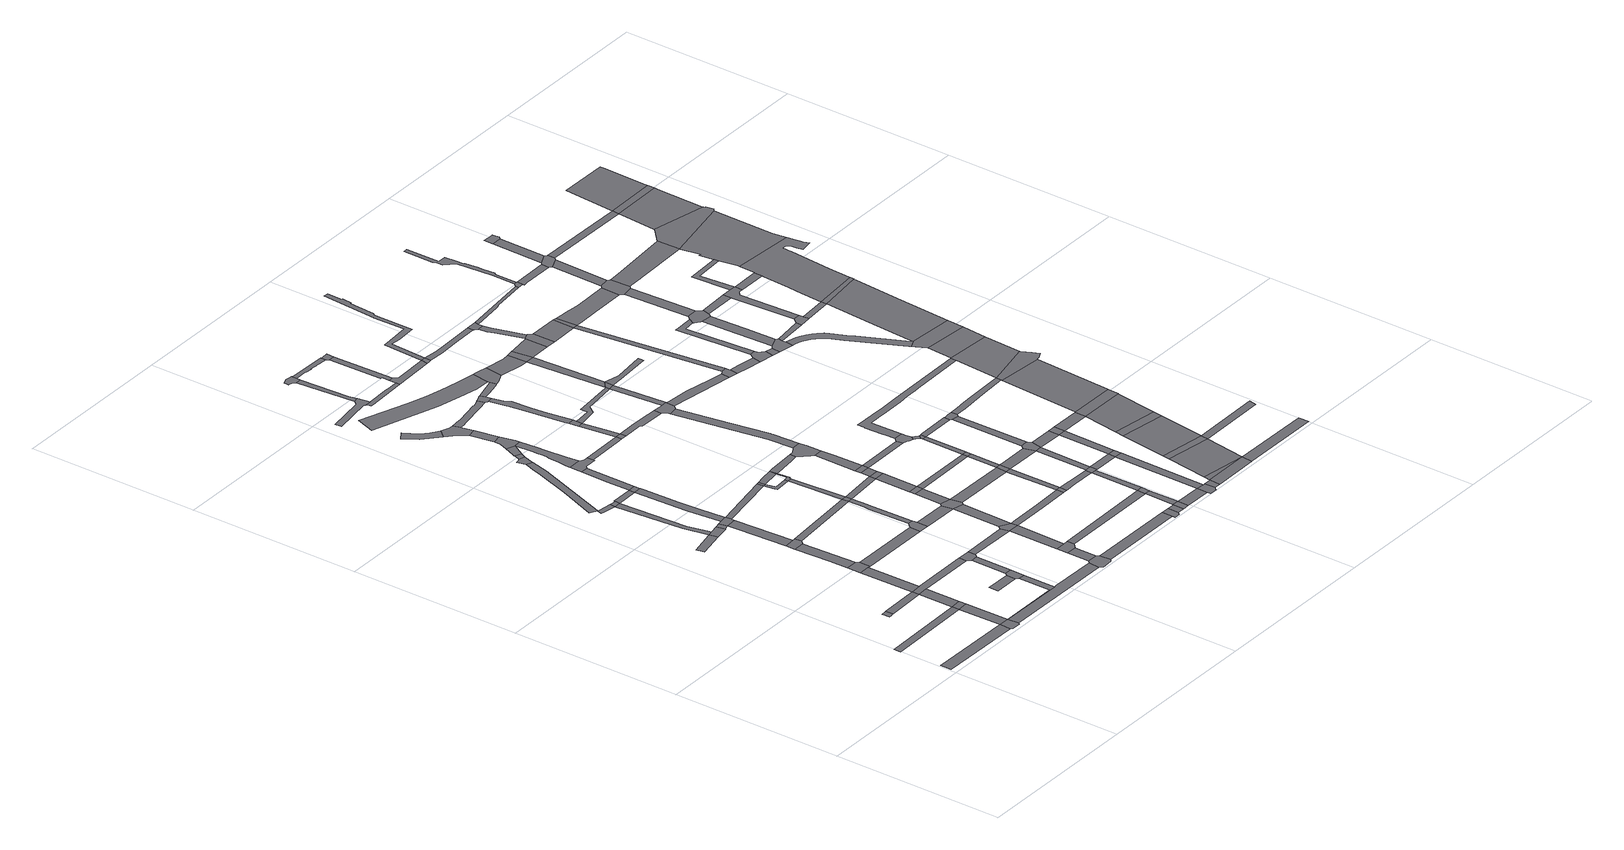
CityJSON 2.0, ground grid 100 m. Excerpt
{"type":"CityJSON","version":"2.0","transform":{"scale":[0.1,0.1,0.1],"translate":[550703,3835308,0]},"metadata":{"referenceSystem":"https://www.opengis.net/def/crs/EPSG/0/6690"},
"CityObjects":{
"road1":{"type":"Road","attributes":{"RoadStructureAttribute.sectionType":"1"},"geometry":[{"type":"MultiSurface","lod":"1","boundaries":[[[0,1,2,3]]]}]},
"road2":{"type":"Road","attributes":{"RoadStructureAttribute.sectionType":"1"},"geometry":[{"type":"MultiSurface","lod":"1","boundaries":[[[4,5,6,7]]]}]},
"road3":{"type":"Road","geometry":[{"type":"MultiSurface","lod":"1","boundaries":[[[8,9,10,11,12,13,14]]]}]},
"road4":{"type":"Road","geometry":[{"type":"MultiSurface","lod":"1","boundaries":[[[15,3,2,16,17,18]]]}]},
"road5":{"type":"Road","attributes":{"RoadStructureAttribute.sectionType":"1"},"geometry":[{"type":"MultiSurface","lod":"1","boundaries":[[[19,20,8,14,21]]]}]},
"road6":{"type":"Road","attributes":{"RoadStructureAttribute.sectionType":"1"},"geometry":[{"type":"MultiSurface","lod":"1","boundaries":[[[22,7,23,3,15]]]}]},
"road7":{"type":"Road","geometry":[{"type":"MultiSurface","lod":"1","boundaries":[[[24,4,7,22]]]}]},
"road8":{"type":"Road","geometry":[{"type":"MultiSurface","lod":"1","boundaries":[[[25,21,4,24]]]}]},
"road9":{"type":"Road","attributes":{"RoadStructureAttribute.sectionType":"1"},"geometry":[{"type":"MultiSurface","lod":"1","boundaries":[[[26,27,19,28]]]}]},
"road10":{"type":"Road","attributes":{"RoadStructureAttribute.sectionType":"1"},"geometry":[{"type":"MultiSurface","lod":"1","boundaries":[[[29,30,31,32,33,34]]]}]},
"road11":{"type":"Road","attributes":{"RoadStructureAttribute.sectionType":"1"},"geometry":[{"type":"MultiSurface","lod":"1","boundaries":[[[35,36,15,37,38]]]}]},
"road12":{"type":"Road","geometry":[{"type":"MultiSurface","lod":"1","boundaries":[[[39,40,27,26,41,42]]]}]},
"road13":{"type":"Road","attributes":{"RoadStructureAttribute.sectionType":"1"},"geometry":[{"type":"MultiSurface","lod":"1","boundaries":[[[43,44,40,39,45]]]}]},
"road14":{"type":"Road","attributes":{"RoadStructureAttribute.sectionType":"1"},"geometry":[{"type":"MultiSurface","lod":"1","boundaries":[[[28,19,21,25,46,47]]]}]},
"road15":{"type":"Road","geometry":[{"type":"MultiSurface","lod":"1","boundaries":[[[48,49,29,34,50,51]]]}]},
"road16":{"type":"Road","geometry":[{"type":"MultiSurface","lod":"1","boundaries":[[[15,18,52,53,54,37]]]}]},
"road17":{"type":"Road","geometry":[{"type":"MultiSurface","lod":"1","boundaries":[[[55,56,57,58]]]}]},
"road18":{"type":"Road","attributes":{"RoadStructureAttribute.sectionType":"1"},"geometry":[{"type":"MultiSurface","lod":"1","boundaries":[[[59,60,61,62,63,64,65,66]]]}]},
"road19":{"type":"Road","geometry":[{"type":"MultiSurface","lod":"1","boundaries":[[[67,68,69,70,43,45,71,72]]]}]},
"road20":{"type":"Road","attributes":{"RoadStructureAttribute.sectionType":"1"},"geometry":[{"type":"MultiSurface","lod":"1","boundaries":[[[73,74,65,75,29,49]]]}]},
"road21":{"type":"Road","attributes":{"RoadStructureAttribute.sectionType":"1"},"geometry":[{"type":"MultiSurface","lod":"1","boundaries":[[[76,48,51,77]]]}]},
"road22":{"type":"Road","attributes":{"RoadStructureAttribute.sectionType":"1"},"geometry":[{"type":"MultiSurface","lod":"1","boundaries":[[[78,77,79,70,69]]]}]},
"road23":{"type":"Road","geometry":[{"type":"MultiSurface","lod":"1","boundaries":[[[66,65,74,80]]]}]},
"road24":{"type":"Road","geometry":[{"type":"MultiSurface","lod":"1","boundaries":[[[81,82,76,77,78,83,84,85]]]}]},
"road25":{"type":"Road","geometry":[{"type":"MultiSurface","lod":"1","boundaries":[[[86,58,57,35,38,87]]]}]},
"road26":{"type":"Road","attributes":{"function":"3","RoadStructureAttribute.sectionType":"1"},"geometry":[{"type":"MultiSurface","lod":"1","boundaries":[[[88,89,90,91,92,60,93,94,95]]]}]},
"road27":{"type":"Road","attributes":{"RoadStructureAttribute.sectionType":"1"},"geometry":[{"type":"MultiSurface","lod":"1","boundaries":[[[96,42,41,97,98]]]}]},
"road28":{"type":"Road","attributes":{"RoadStructureAttribute.sectionType":"1"},"geometry":[{"type":"MultiSurface","lod":"1","boundaries":[[[99,100,86,87]]]}]},
"road29":{"type":"Road","attributes":{"RoadStructureAttribute.sectionType":"1"},"geometry":[{"type":"MultiSurface","lod":"1","boundaries":[[[101,102,80,74,103]]]}]},
"road30":{"type":"Road","attributes":{"RoadStructureAttribute.sectionType":"1"},"geometry":[{"type":"MultiSurface","lod":"1","boundaries":[[[104,105,106,107,103,108,82,81]]]}]},
"road31":{"type":"Road","geometry":[{"type":"MultiSurface","lod":"1","boundaries":[[[47,46,100,99,109,110]]]}]},
"road32":{"type":"Road","geometry":[{"type":"MultiSurface","lod":"1","boundaries":[[[111,112,101,103,107]]]}]},
"road33":{"type":"Road","attributes":{"RoadStructureAttribute.sectionType":"1"},"geometry":[{"type":"MultiSurface","lod":"1","boundaries":[[[113,67,72,114,115]]]}]},
"road34":{"type":"Road","attributes":{"RoadStructureAttribute.sectionType":"1"},"geometry":[{"type":"MultiSurface","lod":"1","boundaries":[[[116,117,118,101,112,119,120]]]}]},
"road35":{"type":"Road","geometry":[{"type":"MultiSurface","lod":"1","boundaries":[[[121,122,123,88,95,124,125]]]}]},
"road36":{"type":"Road","attributes":{"RoadStructureAttribute.sectionType":"1"},"geometry":[{"type":"MultiSurface","lod":"1","boundaries":[[[126,127,85,84,128]]]}]},
"road37":{"type":"Road","attributes":{"function":"3","RoadStructureAttribute.sectionType":"1"},"geometry":[{"type":"MultiSurface","lod":"1","boundaries":[[[129,130,131,121,125,132,133]]]}]},
"road38":{"type":"Road","attributes":{"RoadStructureAttribute.sectionType":"1"},"geometry":[{"type":"MultiSurface","lod":"1","boundaries":[[[110,109,134,135]]]}]},
"road39":{"type":"Road","geometry":[{"type":"MultiSurface","lod":"1","boundaries":[[[136,53,52,137,138,139,140,141,142]]]}]},
"road40":{"type":"Road","attributes":{"function":"3","RoadStructureAttribute.sectionType":"1"},"geometry":[{"type":"MultiSurface","lod":"1","boundaries":[[[143,144,145,146,147,148,149]]]}]},
"road41":{"type":"Road","geometry":[{"type":"MultiSurface","lod":"1","boundaries":[[[150,151,152,153,154,116,120,155,156,157,158,159]]]}]},
"road42":{"type":"Road","geometry":[{"type":"MultiSurface","lod":"1","boundaries":[[[160,161,162,163,164,165,98,97,166,167]]]}]},
"road43":{"type":"Road","attributes":{"function":"3","RoadStructureAttribute.sectionType":"1"},"geometry":[{"type":"MultiSurface","lod":"1","boundaries":[[[168,169,129,133,170]]]}]},
"road44":{"type":"Road","attributes":{"RoadStructureAttribute.sectionType":"1"},"geometry":[{"type":"MultiSurface","lod":"1","boundaries":[[[171,136,142,172]]]}]},
"road45":{"type":"Road","attributes":{"RoadStructureAttribute.sectionType":"1"},"geometry":[{"type":"MultiSurface","lod":"1","boundaries":[[[173,174,175,176,170,177,178,179,180,181,182,183,153,152]]]}]},
"road46":{"type":"Road","geometry":[{"type":"MultiSurface","lod":"1","boundaries":[[[184,171,172,185,186,187]]]}]},
"road47":{"type":"Road","geometry":[{"type":"MultiSurface","lod":"1","boundaries":[[[188,189,190,191,168,170,176]]]}]},
"road48":{"type":"Road","geometry":[{"type":"MultiSurface","lod":"1","boundaries":[[[192,193,149,148,194,195,196,197,198,199]]]}]},
"road49":{"type":"Road","attributes":{"RoadStructureAttribute.sectionType":"1"},"geometry":[{"type":"MultiSurface","lod":"1","boundaries":[[[200,201,202,115,203,204,205,163,162]]]}]},
"road50":{"type":"Road","geometry":[{"type":"MultiSurface","lod":"1","boundaries":[[[206,207,208,209,210,211,212,213,214,215,216]]]}]},
"road51":{"type":"Road","attributes":{"function":"3","RoadStructureAttribute.sectionType":"1"},"geometry":[{"type":"MultiSurface","lod":"1","boundaries":[[[196,195,190,189]]]}]},
"road52":{"type":"Road","attributes":{"RoadStructureAttribute.sectionType":"1"},"geometry":[{"type":"MultiSurface","lod":"1","boundaries":[[[134,184,187,217]]]}]},
"road53":{"type":"Road","geometry":[{"type":"MultiSurface","lod":"1","boundaries":[[[218,126,128,219]]]}]},
"road54":{"type":"Road","attributes":{"RoadStructureAttribute.sectionType":"1"},"geometry":[{"type":"MultiSurface","lod":"1","boundaries":[[[167,166,220,221]]]}]},
"road55":{"type":"Road","geometry":[{"type":"MultiSurface","lod":"1","boundaries":[[[113,115,202,222]]]}]},
"road56":{"type":"Road","geometry":[{"type":"MultiSurface","lod":"1","boundaries":[[[223,135,134,217,224]]]}]},
"road57":{"type":"Road","attributes":{"RoadStructureAttribute.sectionType":"1"},"geometry":[{"type":"MultiSurface","lod":"1","boundaries":[[[225,219,128,226,227,228,229]]]}]},
"road58":{"type":"Road","attributes":{"RoadStructureAttribute.sectionType":"1"},"geometry":[{"type":"MultiSurface","lod":"1","boundaries":[[[230,228,113,222]]]}]},
"road59":{"type":"Road","attributes":{"RoadStructureAttribute.sectionType":"1"},"geometry":[{"type":"MultiSurface","lod":"1","boundaries":[[[231,159,158,232,233,234]]]}]},
"road60":{"type":"Road","attributes":{"RoadStructureAttribute.sectionType":"1"},"geometry":[{"type":"MultiSurface","lod":"1","boundaries":[[[235,236,218,219,237]]]}]},
"road61":{"type":"Road","attributes":{"RoadStructureAttribute.sectionType":"1"},"geometry":[{"type":"MultiSurface","lod":"1","boundaries":[[[220,223,224,238]]]}]},
"road62":{"type":"Road","attributes":{"RoadStructureAttribute.sectionType":"1"},"geometry":[{"type":"MultiSurface","lod":"1","boundaries":[[[237,239,229,228,230,240,241,242]]]}]},
"road63":{"type":"Road","attributes":{"RoadStructureAttribute.sectionType":"1"},"geometry":[{"type":"MultiSurface","lod":"1","boundaries":[[[243,244,245,207,206]]]}]},
"road64":{"type":"Road","geometry":[{"type":"MultiSurface","lod":"1","boundaries":[[[235,237,242]]]}]},
"road65":{"type":"Road","attributes":{"RoadStructureAttribute.sectionType":"1"},"geometry":[{"type":"MultiSurface","lod":"1","boundaries":[[[246,222,202,247]]]}]},
"road66":{"type":"Road","geometry":[{"type":"MultiSurface","lod":"1","boundaries":[[[248,221,220,238,249,250]]]}]},
"road67":{"type":"Road","attributes":{"RoadStructureAttribute.sectionType":"1"},"geometry":[{"type":"MultiSurface","lod":"1","boundaries":[[[251,252,253,254,255,256,257,199,198,258,259,260,261,262,263]]]}]},
"road68":{"type":"Road","geometry":[{"type":"MultiSurface","lod":"1","boundaries":[[[264,265,266,267,268,269,270,271,272,245,244,273,274]]]}]},
"road69":{"type":"Road","attributes":{"RoadStructureAttribute.sectionType":"1"},"geometry":[{"type":"MultiSurface","lod":"1","boundaries":[[[275,141,140,276,277,278,279]]]}]},
"road70":{"type":"Road","attributes":{"function":"3","RoadStructureAttribute.sectionType":"1"},"geometry":[{"type":"MultiSurface","lod":"1","boundaries":[[[280,281,282,283,284,285,286,287,288,289,290,291,292,293]]]}]},
"road71":{"type":"Road","attributes":{"RoadStructureAttribute.sectionType":"1"},"geometry":[{"type":"MultiSurface","lod":"1","boundaries":[[[294,295,216,215,296,297,298,299,300,301]]]}]},
"road72":{"type":"Road","attributes":{"RoadStructureAttribute.sectionType":"1"},"geometry":[{"type":"MultiSurface","lod":"1","boundaries":[[[302,248,250,303]]]}]},
"road73":{"type":"Road","geometry":[{"type":"MultiSurface","lod":"1","boundaries":[[[304,231,234,305]]]}]},
"road74":{"type":"Road","geometry":[{"type":"MultiSurface","lod":"1","boundaries":[[[306,302,303,307]]]}]},
"road75":{"type":"Road","attributes":{"RoadStructureAttribute.sectionType":"1"},"geometry":[{"type":"MultiSurface","lod":"1","boundaries":[[[308,309,310,311,312,235,242,313,314,315]]]}]},
"road76":{"type":"Road","attributes":{"RoadStructureAttribute.sectionType":"1"},"geometry":[{"type":"MultiSurface","lod":"1","boundaries":[[[316,317,318,319,231,304]]]}]},
"road77":{"type":"Road","geometry":[{"type":"MultiSurface","lod":"1","boundaries":[[[320,321,318,317,322]]]}]},
"road78":{"type":"Road","attributes":{"RoadStructureAttribute.sectionType":"1"},"geometry":[{"type":"MultiSurface","lod":"1","boundaries":[[[247,323,324,306,307,325,326]]]}]},
"road79":{"type":"Road","attributes":{"RoadStructureAttribute.sectionType":"1"},"geometry":[{"type":"MultiSurface","lod":"1","boundaries":[[[327,328,329,224,217,330,331]]]}]},
"road80":{"type":"Road","geometry":[{"type":"MultiSurface","lod":"1","boundaries":[[[332,246,247,326,333]]]}]},
"road81":{"type":"Road","attributes":{"RoadStructureAttribute.sectionType":"1"},"geometry":[{"type":"MultiSurface","lod":"1","boundaries":[[[334,335,336,337,338,339,340,341,342,343,344,321,320]]]}]},
"road82":{"type":"Road","attributes":{"RoadStructureAttribute.sectionType":"1"},"geometry":[{"type":"MultiSurface","lod":"1","boundaries":[[[345,186,185,346]]]}]},
"road83":{"type":"Road","attributes":{"RoadStructureAttribute.sectionType":"1"},"geometry":[{"type":"MultiSurface","lod":"1","boundaries":[[[274,273,347,348,349,350,351,352,353,354,355]]]}]},
"road84":{"type":"Road","attributes":{"RoadStructureAttribute.sectionType":"1"},"geometry":[{"type":"MultiSurface","lod":"1","boundaries":[[[356,332,333,357]]]}]},
"road85":{"type":"Road","geometry":[{"type":"MultiSurface","lod":"1","boundaries":[[[358,359,360,251,263,361,340,339,362]]]}]},
"road86":{"type":"Road","geometry":[{"type":"MultiSurface","lod":"1","boundaries":[[[363,356,357,364]]]}]},
"road87":{"type":"Road","attributes":{"RoadStructureAttribute.sectionType":"1"},"geometry":[{"type":"MultiSurface","lod":"1","boundaries":[[[365,366,367,368,363,364]]]}]},
"road88":{"type":"Road","attributes":{"RoadStructureAttribute.sectionType":"1"},"geometry":[{"type":"MultiSurface","lod":"1","boundaries":[[[369,370,304,305,371,372,373,374,375]]]}]},
"road89":{"type":"Road","attributes":{"RoadStructureAttribute.sectionType":"1"},"geometry":[{"type":"MultiSurface","lod":"1","boundaries":[[[376,250,249,377,378,379]]]}]},
"road90":{"type":"Road","geometry":[{"type":"MultiSurface","lod":"1","boundaries":[[[380,381,382,383,384,385,386,308,315,387,368,367]]]}]},
"road91":{"type":"Road","attributes":{"RoadStructureAttribute.sectionType":"1"},"geometry":[{"type":"MultiSurface","lod":"1","boundaries":[[[388,389,390,391,392,393]]]}]},
"road92":{"type":"Road","attributes":{"RoadStructureAttribute.sectionType":"1"},"geometry":[{"type":"MultiSurface","lod":"1","boundaries":[[[394,395,396,358,362,397,398,399]]]}]},
"road93":{"type":"Road","geometry":[{"type":"MultiSurface","lod":"1","boundaries":[[[355,354,389,388,400,401]]]}]},
"road94":{"type":"Road","attributes":{"RoadStructureAttribute.sectionType":"1"},"geometry":[{"type":"MultiSurface","lod":"1","boundaries":[[[307,303,402,403]]]}]},
"road95":{"type":"Road","geometry":[{"type":"MultiSurface","lod":"1","boundaries":[[[404,405,393,392,301,300,406,407]]]}]},
"road96":{"type":"Road","attributes":{"RoadStructureAttribute.sectionType":"1"},"geometry":[{"type":"MultiSurface","lod":"1","boundaries":[[[408,409,410,411,412,413,322,317,414,415,416,417,418]]]}]},
"road97":{"type":"Road","geometry":[{"type":"MultiSurface","lod":"1","boundaries":[[[279,278,419,420,421,422,423,424,425,426]]]}]},
"road98":{"type":"Road","geometry":[{"type":"MultiSurface","lod":"1","boundaries":[[[427,327,331,428]]]}]},
"road99":{"type":"Road","attributes":{"RoadStructureAttribute.sectionType":"1"},"geometry":[{"type":"MultiSurface","lod":"1","boundaries":[[[429,430,431,432,433,434,435,436,383,382]]]}]},
"road100":{"type":"Road","attributes":{"RoadStructureAttribute.sectionType":"1"},"geometry":[{"type":"MultiSurface","lod":"1","boundaries":[[[437,364,357,438]]]}]},
"road101":{"type":"Road","attributes":{"RoadStructureAttribute.sectionType":"1"},"geometry":[{"type":"MultiSurface","lod":"1","boundaries":[[[426,425,439,440]]]}]},
"road102":{"type":"Road","attributes":{"RoadStructureAttribute.sectionType":"1"},"geometry":[{"type":"MultiSurface","lod":"1","boundaries":[[[441,442,327,427]]]}]},
"road103":{"type":"Road","geometry":[{"type":"MultiSurface","lod":"1","boundaries":[[[443,440,439,444,445]]]}]},
"road104":{"type":"Road","geometry":[{"type":"MultiSurface","lod":"1","boundaries":[[[446,375,374,447,434,433,448,449,450,451]]]}]},
"road105":{"type":"Road","geometry":[{"type":"MultiSurface","lod":"1","boundaries":[[[452,453,454,293,292,394,399,455,456,457,458]]]}]},
"road106":{"type":"Road","geometry":[{"type":"MultiSurface","lod":"1","boundaries":[[[459,379,378,442,441]]]}]},
"road107":{"type":"Road","attributes":{"RoadStructureAttribute.sectionType":"1"},"geometry":[{"type":"MultiSurface","lod":"1","boundaries":[[[460,443,445,461,462]]]}]},
"road108":{"type":"Road","geometry":[{"type":"MultiSurface","lod":"1","boundaries":[[[463,407,406,464,465,466]]]}]},
"road109":{"type":"Road","attributes":{"RoadStructureAttribute.sectionType":"1"},"geometry":[{"type":"MultiSurface","lod":"1","boundaries":[[[467,468,427,428,469,470,471]]]}]},
"road110":{"type":"Road","geometry":[{"type":"MultiSurface","lod":"1","boundaries":[[[345,346,460,462,472]]]}]},
"road111":{"type":"Road","attributes":{"RoadStructureAttribute.sectionType":"1"},"geometry":[{"type":"MultiSurface","lod":"1","boundaries":[[[402,379,459,473]]]}]},
"road112":{"type":"Road","attributes":{"RoadStructureAttribute.sectionType":"1"},"geometry":[{"type":"MultiSurface","lod":"1","boundaries":[[[474,475,418,451,450]]]}]},
"road113":{"type":"Road","attributes":{"RoadStructureAttribute.sectionType":"1"},"geometry":[{"type":"MultiSurface","lod":"1","boundaries":[[[445,444,476,477]]]}]},
"road114":{"type":"Road","geometry":[{"type":"MultiSurface","lod":"1","boundaries":[[[403,402,473,478]]]}]},
"road115":{"type":"Road","attributes":{"RoadStructureAttribute.sectionType":"1"},"geometry":[{"type":"MultiSurface","lod":"1","boundaries":[[[479,345,472,480]]]}]},
"road116":{"type":"Road","geometry":[{"type":"MultiSurface","lod":"1","boundaries":[[[481,408,418,475]]]}]},
"road117":{"type":"Road","attributes":{"function":"3","RoadStructureAttribute.sectionType":"1"},"geometry":[{"type":"MultiSurface","lod":"1","boundaries":[[[482,458,457,483,484,485]]]}]},
"road118":{"type":"Road","geometry":[{"type":"MultiSurface","lod":"1","boundaries":[[[486,487,488,489,490,491,437,438,492,493,494,495,496]]]}]},
"road119":{"type":"Road","attributes":{"RoadStructureAttribute.sectionType":"1"},"geometry":[{"type":"MultiSurface","lod":"1","boundaries":[[[497,403,478,498]]]}]},
"road120":{"type":"Road","attributes":{"RoadStructureAttribute.sectionType":"1"},"geometry":[{"type":"MultiSurface","lod":"1","boundaries":[[[499,500,459,441,501,502,503]]]}]},
"road121":{"type":"Road","attributes":{"RoadStructureAttribute.sectionType":"1"},"geometry":[{"type":"MultiSurface","lod":"1","boundaries":[[[496,495,504,505,506]]]}]},
"road122":{"type":"Road","attributes":{"RoadStructureAttribute.sectionType":"1"},"geometry":[{"type":"MultiSurface","lod":"1","boundaries":[[[507,484,408,481]]]}]},
"road123":{"type":"Road","geometry":[{"type":"MultiSurface","lod":"1","boundaries":[[[508,509,510,471,470,479,480,511]]]}]},
"road124":{"type":"Road","geometry":[{"type":"MultiSurface","lod":"1","boundaries":[[[512,506,505,497,498]]]}]},
"road125":{"type":"Road","geometry":[{"type":"MultiSurface","lod":"1","boundaries":[[[477,476,513,514,515,516,517,518,519]]]}]},
"road126":{"type":"Road","attributes":{"RoadStructureAttribute.sectionType":"1"},"geometry":[{"type":"MultiSurface","lod":"1","boundaries":[[[502,509,508,520]]]}]},
"road127":{"type":"Road","attributes":{"RoadStructureAttribute.sectionType":"1"},"geometry":[{"type":"MultiSurface","lod":"1","boundaries":[[[521,522,463,466,523,524,525,526,527,528]]]}]},
"road128":{"type":"Road","attributes":{"RoadStructureAttribute.sectionType":"1"},"geometry":[{"type":"MultiSurface","lod":"1","boundaries":[[[529,530,449,448,531,532]]]}]},
"road129":{"type":"Road","geometry":[{"type":"MultiSurface","lod":"1","boundaries":[[[533,485,484,507]]]}]},
"road130":{"type":"Road","attributes":{"RoadStructureAttribute.sectionType":"1"},"geometry":[{"type":"MultiSurface","lod":"1","boundaries":[[[534,535,518,517,536]]]}]},
"road131":{"type":"Road","attributes":{"RoadStructureAttribute.sectionType":"1"},"geometry":[{"type":"MultiSurface","lod":"1","boundaries":[[[537,538,539,540,541,407,463,542,543,544,545,546,547,548,549,550,551,552]]]}]},
"road132":{"type":"Road","attributes":{"RoadStructureAttribute.sectionType":"1"},"geometry":[{"type":"MultiSurface","lod":"1","boundaries":[[[553,508,511,554,555]]]}]},
"road133":{"type":"Road","attributes":{"RoadStructureAttribute.sectionType":"1"},"geometry":[{"type":"MultiSurface","lod":"1","boundaries":[[[556,557,558,559,560,561,562,481,475]]]}]},
"road134":{"type":"Road","geometry":[{"type":"MultiSurface","lod":"1","boundaries":[[[563,564,503,502,520,565,566]]]}]},
"road135":{"type":"Road","attributes":{"RoadStructureAttribute.sectionType":"1"},"geometry":[{"type":"MultiSurface","lod":"1","boundaries":[[[554,477,519,567]]]}]},
"road136":{"type":"Road","attributes":{"RoadStructureAttribute.sectionType":"1"},"geometry":[{"type":"MultiSurface","lod":"1","boundaries":[[[568,512,498,569,570,571]]]}]},
"road137":{"type":"Road","attributes":{"function":"3","RoadStructureAttribute.sectionType":"1"},"geometry":[{"type":"MultiSurface","lod":"1","boundaries":[[[572,573,574,533,507,575,576,577]]]}]},
"road138":{"type":"Road","attributes":{"RoadStructureAttribute.sectionType":"1"},"geometry":[{"type":"MultiSurface","lod":"1","boundaries":[[[578,564,563,579]]]}]},
"road139":{"type":"Road","geometry":[{"type":"MultiSurface","lod":"1","boundaries":[[[555,554,567,580]]]}]},
"road140":{"type":"Road","attributes":{"RoadStructureAttribute.sectionType":"1"},"geometry":[{"type":"MultiSurface","lod":"1","boundaries":[[[566,565,581,582]]]}]},
"road141":{"type":"Road","geometry":[{"type":"MultiSurface","lod":"1","boundaries":[[[534,536,583,584]]]}]},
"road142":{"type":"Road","attributes":{"RoadStructureAttribute.sectionType":"1"},"geometry":[{"type":"MultiSurface","lod":"1","boundaries":[[[581,555,580,585]]]}]},
"road143":{"type":"Road","attributes":{"function":"2","RoadStructureAttribute.sectionType":"1"},"geometry":[{"type":"MultiSurface","lod":"1","boundaries":[[[586,534,584]]]}]},
"road144":{"type":"Road","geometry":[{"type":"MultiSurface","lod":"1","boundaries":[[[587,588,589,590,571,570,591,578,579,592]]]}]},
"road145":{"type":"Road","geometry":[{"type":"MultiSurface","lod":"1","boundaries":[[[593,594,595,596,572,577,597,598]]]}]},
"road146":{"type":"Road","attributes":{"RoadStructureAttribute.sectionType":"1"},"geometry":[{"type":"MultiSurface","lod":"1","boundaries":[[[599,600,601,602,603,604,605,606,596,595]]]}]},
"road147":{"type":"Road","geometry":[{"type":"MultiSurface","lod":"1","boundaries":[[[607,528,527,608,603,602,609]]]}]},
"road148":{"type":"Road","geometry":[{"type":"MultiSurface","lod":"1","boundaries":[[[610,611,612,613,532,531,614,615]]]}]},
"road149":{"type":"Road","geometry":[{"type":"MultiSurface","lod":"1","boundaries":[[[582,581,585,616]]]}]},
"road150":{"type":"Road","attributes":{"function":"2","RoadStructureAttribute.sectionType":"1"},"geometry":[{"type":"MultiSurface","lod":"1","boundaries":[[[586,584,617,618,619]]]}]},
"road151":{"type":"Road","attributes":{"function":"3","RoadStructureAttribute.sectionType":"1"},"geometry":[{"type":"MultiSurface","lod":"1","boundaries":[[[598,597,620,621]]]}]},
"road152":{"type":"Road","attributes":{"RoadStructureAttribute.sectionType":"1"},"geometry":[{"type":"MultiSurface","lod":"1","boundaries":[[[622,623,612,611]]]}]},
"road153":{"type":"Road","attributes":{"RoadStructureAttribute.sectionType":"1"},"geometry":[{"type":"MultiSurface","lod":"1","boundaries":[[[624,625,626,627,628,629,630,631,632,633,634,489,488,635,636,637,638,639,640,641,642]]]}]},
"road154":{"type":"Road","attributes":{"RoadStructureAttribute.sectionType":"1"},"geometry":[{"type":"MultiSurface","lod":"1","boundaries":[[[643,615,614,644,645,646]]]}]},
"road155":{"type":"Road","geometry":[{"type":"MultiSurface","lod":"1","boundaries":[[[647,619,618,648]]]}]},
"road156":{"type":"Road"},
"road157":{"type":"Road","attributes":{"RoadStructureAttribute.sectionType":"1"},"geometry":[{"type":"MultiSurface","lod":"1","boundaries":[[[616,585,649,650]]]}]},
"road158":{"type":"Road","attributes":{"function":"2","RoadStructureAttribute.sectionType":"1"},"geometry":[{"type":"MultiSurface","lod":"1","boundaries":[[[647,648,651,652,653]]]}]},
"road159":{"type":"Road","geometry":[{"type":"MultiSurface","lod":"1","boundaries":[[[621,620,654,623,622,655]]]}]},
"road160":{"type":"Road","attributes":{"RoadStructureAttribute.sectionType":"1"},"geometry":[{"type":"MultiSurface","lod":"1","boundaries":[[[656,657,658,659,587,592,660,661,662]]]}]},
"road161":{"type":"Road","geometry":[{"type":"MultiSurface","lod":"1","boundaries":[[[663,664,665,666,646,645,667,668,669,670,671]]]}]},
"road162":{"type":"Road","attributes":{"RoadStructureAttribute.sectionType":"1"},"geometry":[{"type":"MultiSurface","lod":"1","boundaries":[[[672,607,609,673,674,675]]]}]},
"road163":{"type":"Road","geometry":[{"type":"MultiSurface","lod":"1","boundaries":[[[676,653,652,677]]]}]},
"road164":{"type":"Road","geometry":[{"type":"MultiSurface","lod":"1","boundaries":[[[671,678,663]]]}]},
"road165":{"type":"Road","attributes":{"RoadStructureAttribute.sectionType":"1"},"geometry":[{"type":"MultiSurface","lod":"1","boundaries":[[[668,667,679,680]]]}]},
"road166":{"type":"Road","attributes":{"function":"2","RoadStructureAttribute.sectionType":"1"},"geometry":[{"type":"MultiSurface","lod":"1","boundaries":[[[649,681,676,677,682,683]]]}]},
"road167":{"type":"Road","attributes":{"RoadStructureAttribute.sectionType":"1"},"geometry":[{"type":"MultiSurface","lod":"1","boundaries":[[[684,685,686,687,688,689,690,664,663,678]]]}]},
"road168":{"type":"Road","attributes":{"RoadStructureAttribute.sectionType":"1"},"geometry":[{"type":"MultiSurface","lod":"1","boundaries":[[[584,583,691,692,693]]]}]},
"road169":{"type":"Road","geometry":[{"type":"MultiSurface","lod":"1","boundaries":[[[694,695,696,697,680,679,698,699,700,701,702]]]}]},
"road170":{"type":"Road","geometry":[{"type":"MultiSurface","lod":"1","boundaries":[[[650,649,683,703,704,705]]]}]},
"road171":{"type":"Road","attributes":{"function":"3","RoadStructureAttribute.sectionType":"1"},"geometry":[{"type":"MultiSurface","lod":"1","boundaries":[[[706,707,708,709,655,622,710,711,712,713,714]]]}]},
"road172":{"type":"Road","attributes":{"RoadStructureAttribute.sectionType":"1"},"geometry":[{"type":"MultiSurface","lod":"1","boundaries":[[[715,716,697,696,717,718]]]}]},
"road173":{"type":"Road","attributes":{"RoadStructureAttribute.sectionType":"1"},"geometry":[{"type":"MultiSurface","lod":"1","boundaries":[[[719,648,618,720,721]]]}]},
"road174":{"type":"Road","attributes":{"function":"2","RoadStructureAttribute.sectionType":"1"},"geometry":[{"type":"MultiSurface","lod":"1","boundaries":[[[722,705,704,723,724]]]}]},
"road175":{"type":"Road","geometry":[{"type":"MultiSurface","lod":"1","boundaries":[[[725,672,675,726,727,728]]]}]},
"road176":{"type":"Road","geometry":[{"type":"MultiSurface","lod":"1","boundaries":[[[729,730,731,732,733,686,685,734,735,715,718,736,737]]]}]},
"road177":{"type":"Road","attributes":{"RoadStructureAttribute.sectionType":"1"},"geometry":[{"type":"MultiSurface","lod":"1","boundaries":[[[738,739,702,701,740]]]}]},
"road178":{"type":"Road","attributes":{"RoadStructureAttribute.sectionType":"1"},"geometry":[{"type":"MultiSurface","lod":"1","boundaries":[[[741,742,743,744,745,746,747,748,749,750,751,699,698,752,753,754,755,756,757,758,759,760,761,762,763]]]}]},
"road179":{"type":"Road","attributes":{"RoadStructureAttribute.sectionType":"1"},"geometry":[{"type":"MultiSurface","lod":"1","boundaries":[[[764,765,766,767,768,769,725,728,770,771,772,773,774,775,776,777,778,779,780,781]]]}]},
"road180":{"type":"Road","attributes":{"RoadStructureAttribute.sectionType":"1"},"geometry":[{"type":"MultiSurface","lod":"1","boundaries":[[[782,783,731,730]]]}]},
"road181":{"type":"Road","geometry":[{"type":"MultiSurface","lod":"1","boundaries":[[[784,785,786,656,662,722,724,787,788,789,790,791,792]]]}]},
"road182":{"type":"Road","attributes":{"RoadStructureAttribute.sectionType":"1"},"geometry":[{"type":"MultiSurface","lod":"1","boundaries":[[[793,727,726,794,795,796,797,798]]]}]},
"road183":{"type":"Road","geometry":[{"type":"MultiSurface","lod":"1","boundaries":[[[799,800,801,802,803,714,713,804,805,783,782,806,807,808,809]]]}]},
"road184":{"type":"Road","attributes":{"RoadStructureAttribute.sectionType":"1"},"geometry":[{"type":"MultiSurface","lod":"1","boundaries":[[[810,624,642,811,786,785,812]]]}]},
"road185":{"type":"Road","geometry":[{"type":"MultiSurface","lod":"1","boundaries":[[[813,737,736,814]]]}]},
"road186":{"type":"Road","geometry":[{"type":"MultiSurface","lod":"1","boundaries":[[[815,816,817,738,740,818,819,820]]]}]},
"road187":{"type":"Road","attributes":{"RoadStructureAttribute.sectionType":"1"},"geometry":[{"type":"MultiSurface","lod":"1","boundaries":[[[821,822,801,800]]]}]},
"road188":{"type":"Road","geometry":[{"type":"MultiSurface","lod":"1","boundaries":[[[823,810,812,824]]]}]},
"road189":{"type":"Road","attributes":{"RoadStructureAttribute.sectionType":"1"},"geometry":[{"type":"MultiSurface","lod":"1","boundaries":[[[825,826,813,814,817,816,827,828,829,830,831]]]}]},
"road190":{"type":"Road","geometry":[{"type":"MultiSurface","lod":"1","boundaries":[[[763,762,832,823,824,833]]]}]},
"road191":{"type":"Road","geometry":[{"type":"MultiSurface","lod":"1","boundaries":[[[834,835,798,797,822,821,836,837]]]}]},
"road192":{"type":"Road","attributes":{"RoadStructureAttribute.sectionType":"1"},"geometry":[{"type":"MultiSurface","lod":"1","boundaries":[[[838,839,840,820,819,841,842]]]}]},
"road193":{"type":"Road","attributes":{"RoadStructureAttribute.sectionType":"1"},"geometry":[{"type":"MultiSurface","lod":"1","boundaries":[[[843,835,834,844]]]}]},
"road194":{"type":"Road","geometry":[{"type":"MultiSurface","lod":"1","boundaries":[[[845,843,844,846,847,848,849]]]}]},
"road195":{"type":"Road","attributes":{"function":"2","RoadStructureAttribute.sectionType":"1"},"geometry":[{"type":"MultiSurface","lod":"1","boundaries":[[[850,851,852,842,853,854,855,856,763,833]]]}]},
"road196":{"type":"Road","attributes":{"function":"3","RoadStructureAttribute.sectionType":"1"},"geometry":[{"type":"MultiSurface","lod":"1","boundaries":[[[857,858,859,809,808,860,861,862]]]}]},
"road197":{"type":"Road","attributes":{"RoadStructureAttribute.sectionType":"1"},"geometry":[{"type":"MultiSurface","lod":"1","boundaries":[[[863,830,829,864]]]}]},
"road198":{"type":"Road","attributes":{"RoadStructureAttribute.sectionType":"1"},"geometry":[{"type":"MultiSurface","lod":"1","boundaries":[[[865,866,825,831,867,868]]]}]},
"road199":{"type":"Road","geometry":[{"type":"MultiSurface","lod":"1","boundaries":[[[869,838,842,852,870]]]}]},
"road200":{"type":"Road","attributes":{"RoadStructureAttribute.sectionType":"1"},"geometry":[{"type":"MultiSurface","lod":"1","boundaries":[[[871,837,836,872,873]]]}]},
"road201":{"type":"Road","geometry":[{"type":"MultiSurface","lod":"1","boundaries":[[[874,875,876,863,864,877,878,879,838,869,880,881,882,883,884,885,886,887,888,889,890,891,892,893,894,895,896,897]]]}]},
"road202":{"type":"Road","geometry":[{"type":"MultiSurface","lod":"1","boundaries":[[[898,899,900,862,901,902,903,904,905,865,868,906,907,874,897]]]}]},
"road203":{"type":"Road","geometry":[{"type":"MultiSurface","lod":"1","boundaries":[[[908,909,857,862,900,910,911,912,913,914]]]}]},
"road204":{"type":"Road","attributes":{"function":"2","RoadStructureAttribute.sectionType":"1"},"geometry":[{"type":"MultiSurface","lod":"1","boundaries":[[[915,916,917,872,918,908,914]]]}]},
"road205":{"type":"Road","geometry":[{"type":"MultiSurface","lod":"1","boundaries":[[[919,873,872,917]]]}]},
"road206":{"type":"Road","attributes":{"function":"2","RoadStructureAttribute.sectionType":"1"},"geometry":[{"type":"MultiSurface","lod":"1","boundaries":[[[920,921,922,923,873,919,924,925,926,927]]]}]}
},
"vertices":[
[14,102,0],[14,37,0],[507,35,0],[509,98,0],
[505,394,0],[3,384,0],[4,342,0],[506,352,0],
[274,635,0],[239,631,0],[239,630,0],[241,587,0],[260,588,0],[262,591,0],[275,591,0],
[572,99,0],[517,23,0],[567,21,0],[579,34,0],
[501,640,0],[276,636,0],[503,596,0],
[568,352,0],[506,343,0],
[568,395,0],
[565,600,0],
[561,956,0],[497,955,0],[565,642,0],
[343,1784,0],[340,1783,0],[335,1782,0],[187,1751,0],[197,1706,0],[352,1735,0],
[924,286,0],[924,97,0],[964,96,0],[964,286,0],
[562,1036,0],[496,1035,0],[576,956,0],[576,1021,0],
[487,1355,0],[495,1144,0],[551,1356,0],
[905,601,0],[905,644,0],
[424,1801,0],[375,1791,0],[432,1749,0],[434,1753,0],
[1245,29,0],[1253,93,0],[980,96,0],
[765,355,0],[765,300,0],[910,301,0],[912,356,0],
[212,2366,0],[196,2369,0],[187,2342,0],[189,2341,0],[210,2337,0],[280,2324,0],[282,2324,0],[286,2357,0],
[564,1415,0],[558,1414,0],[548,1414,0],[484,1410,0],[568,1374,0],[571,1377,0],
[341,1922,0],[319,2324,0],[313,1927,0],
[456,1808,0],[465,1760,0],
[530,1764,0],[469,1698,0],
[324,2352,0],
[527,1821,0],[483,1813,0],[529,1783,0],[531,1784,0],[527,1819,0],
[924,370,0],[964,370,0],
[345,2924,0],[321,2853,0],[306,2806,0],[241,2612,0],[156,2391,0],[198,2374,0],[354,2807,0],[382,2909,0],
[991,1018,0],[996,954,0],[996,1018,0],
[964,581,0],[924,579,0],
[451,2363,0],[324,2361,0],[452,2328,0],
[513,1974,0],[506,2092,0],[499,2309,0],[498,2329,0],[465,2010,0],
[981,601,0],[981,645,0],
[498,2340,0],[497,2365,0],
[1015,1453,0],[572,1377,0],[1015,1414,0],
[452,2658,0],[449,2501,0],[451,2366,0],[494,2444,0],[496,2657,0],
[365,2981,0],[350,2978,0],[335,2975,0],[384,2917,0],[401,2975,0],
[879,1882,0],[689,1848,0],[885,1847,0],
[379,3022,0],[376,3013,0],[367,2986,0],[405,2987,0],[415,3004,0],
[1268,598,0],[1253,646,0],
[1266,107,0],[1263,12,0],[1328,15,0],[1335,21,0],[1345,29,0],[1341,93,0],[1328,105,0],
[307,3491,0],[267,3529,0],[218,3607,0],[172,3577,0],[223,3494,0],[313,3415,0],[354,3461,0],
[551,2716,0],[532,2730,0],[530,2732,0],[454,2731,0],[452,2672,0],[510,2671,0],[519,2671,0],[580,2671,0],[580,2680,0],[580,2717,0],
[1057,1028,0],[1057,1037,0],[1056,1048,0],[1022,1047,0],[1019,1043,0],[1014,1038,0],[1057,953,0],[1057,1018,0],
[409,3095,0],[382,3031,0],[457,3075,0],
[1267,237,0],[1329,236,0],
[523,2809,0],[514,2926,0],[510,2978,0],[501,3079,0],[464,2974,0],[466,2936,0],[467,2924,0],[467,2889,0],[462,2867,0],[459,2808,0],[455,2756,0],
[1267,304,0],[1354,263,0],[1354,304,0],[1329,304,0],
[499,3107,0],[481,3192,0],[427,3181,0],[428,3142,0],
[402,3440,0],[386,3447,0],[368,3367,0],[400,3319,0],[452,3330,0],[440,3391,0],[438,3398,0],[429,3441,0],
[1049,1293,0],[1050,1324,0],[1043,1416,0],[1022,1322,0],[1017,1294,0],[1016,1286,0],
[356,3981,0],[327,3976,0],[322,3970,0],[307,3953,0],[301,3952,0],[89,3921,0],[92,3885,0],[95,3885,0],[327,3918,0],[328,3912,0],[368,3910,0],
[1331,597,0],
[896,1885,0],[902,1850,0],
[1270,952,0],[1258,1017,0],
[1042,1453,0],
[1267,666,0],[1331,635,0],
[912,1789,0],[895,1786,0],[898,1768,0],[995,1775,0],[993,1796,0],
[1022,1777,0],
[828,2722,0],[804,2685,0],[805,2685,0],[829,2686,0],
[1015,1905,0],[942,1894,0],[1015,1864,0],
[1333,937,0],
[1019,1798,0],[1022,1787,0],[1029,1788,0],[1024,1864,0],
[348,4031,0],[333,4319,0],[298,4317,0],
[1273,1473,0],[1273,1436,0],
[1271,1030,0],[1346,952,0],[1334,1018,0],
[691,3486,0],[676,3480,0],[646,3469,0],[646,3473,0],[642,3472,0],[496,3446,0],[488,3446,0],[465,3401,0],[491,3406,0],[649,3433,0],[658,3435,0],[683,3440,0],[706,3445,0],
[332,4372,0],[314,4375,0],[292,4378,0],[278,4373,0],[259,4366,0],[260,4336,0],[276,4336,0],[279,4333,0],[295,4320,0],[332,4341,0],[333,4368,0],
[1776,90,0],[1777,27,0],[1847,27,0],[1864,26,0],[1864,90,0],
[786,3671,0],[671,3693,0],[579,3718,0],[469,3751,0],[329,3800,0],[189,3850,0],[150,3741,0],[151,3741,0],[473,3632,0],[536,3613,0],[674,3581,0],[789,3555,0],[871,3551,0],[888,3654,0],
[515,3913,0],[514,3917,0],[340,3904,0],[340,3902,0],[342,3884,0],[360,3884,0],[594,3893,0],[593,3915,0],
[1272,1190,0],[1335,1190,0],
[864,2723,0],[865,2687,0],
[1272,1225,0],[1335,1225,0],
[1207,1920,0],[1163,1917,0],[1158,1917,0],[1049,1910,0],[1036,1908,0],[1040,1865,0],[1163,1877,0],[1204,1881,0],
[849,2812,0],[831,2935,0],[799,2930,0],[815,2812,0],
[830,2991,0],[791,2986,0],[828,2967,0],
[1274,1435,0],[1273,1427,0],[1335,1227,0],[1336,1436,0],
[1723,643,0],[1548,639,0],[1369,636,0],[1548,599,0],[1723,601,0],
[1275,1473,0],[1336,1473,0],
[804,3154,0],[798,3238,0],[798,3240,0],[791,3344,0],[769,3381,0],[756,3443,0],[723,3436,0],[744,3340,0],[745,3338,0],[758,3236,0],[788,3010,0],
[1961,315,0],[1957,266,0],
[412,4343,0],[411,4337,0],[445,4335,0],[446,4338,0],[487,4335,0],[510,4334,0],[511,4332,0],[561,4331,0],[562,4360,0],
[1275,1528,0],[1336,1528,0],
[741,3504,0],[729,3501,0],[712,3494,0],[719,3438,0],[749,3473,0],
[1274,1564,0],[1338,1564,0],
[1337,1566,0],[1333,1746,0],[1329,1816,0],[1273,1813,0],
[1098,2721,0],[979,2722,0],[979,2689,0],[990,2678,0],[991,2677,0],[1142,2672,0],[1144,2719,0],
[1716,1015,0],[1711,950,0],[1714,950,0],[1722,1015,0],
[1327,1849,0],[1324,1907,0],[1322,1947,0],[1267,1946,0],[1265,1944,0],[1233,1922,0],[1209,1920,0],[1256,1829,0],
[612,4316,0],[575,4315,0],[581,4002,0],[592,4003,0],[593,3958,0],[620,3959,0],
[874,3540,0],[872,3539,0],[780,3515,0],[788,3481,0],[858,3496,0],[884,3504,0],
[611,4360,0],[574,4359,0],
[1720,1193,0],[1720,1226,0],
[646,3934,0],[627,3953,0],[839,3903,0],[842,3941,0],
[1179,3045,0],[1178,3045,0],[963,3023,0],[935,3020,0],[935,2995,0],[935,2978,0],[948,2953,0],[980,2998,0],[1064,3007,0],[1066,3008,0],[1180,3020,0],
[1864,23,0],[1864,10,0],[1897,10,0],[1901,16,0],[1903,18,0],[1909,26,0],[1910,26,0],[1910,89,0],
[1751,644,0],[1751,601,0],
[1313,2102,0],[1313,2106,0],[1312,2122,0],[1273,2348,0],[1221,2641,0],[1167,2632,0],[1215,2347,0],[1259,2094,0],
[1624,1569,0],[1631,1531,0],
[1955,26,0],[1956,89,0],
[1748,951,0],[1715,950,0],
[1956,95,0],[1995,25,0],[1996,90,0],
[1205,2716,0],[1163,2652,0],[1240,2663,0],[1243,2713,0],[1243,2716,0],[1208,2716,0],
[926,3648,0],[921,3649,0],[907,3651,0],[910,3512,0],[944,3526,0],[962,3534,0],[979,3640,0],
[1749,1016,0],
[1959,266,0],[1996,104,0],[1994,266,0],
[874,3945,0],[844,3903,0],[849,3903,0],[872,3905,0],
[1825,642,0],[1757,644,0],[1825,602,0],[1961,603,0],[1961,639,0],
[1994,316,0],
[1749,1193,0],
[1217,3026,0],[1217,3028,0],
[2152,24,0],[2155,88,0],
[1749,1226,0],
[1961,599,0],[1991,599,0],
[1221,3083,0],
[1098,3621,0],[1101,3511,0],[1144,3509,0],[1139,3626,0],
[1701,1542,0],[1701,1565,0],[1700,1589,0],[1643,1587,0],[1632,1577,0],[1625,1570,0],[1633,1530,0],[1662,1522,0],[1667,1520,0],[1689,1511,0],[1702,1533,0],
[1722,1474,0],[1750,1474,0],
[1767,1015,0],[1754,1016,0],[1767,952,0],[1967,951,0],[1946,1017,0],
[1714,1493,0],[1722,1487,0],[1735,1507,0],
[1199,3512,0],
[2003,641,0],[1968,640,0],[1968,639,0],[2003,599,0],
[1748,1508,0],
[2152,4,0],[2199,4,0],[2203,13,0],[2208,17,0],[2213,19,0],[2212,83,0],[2201,83,0],
[2005,951,0],
[1023,3938,0],[955,3934,0],[896,3907,0],[940,3903,0],[959,3902,0],[1092,3908,0],[1235,3909,0],[1234,3943,0],
[1548,2672,0],[1394,2699,0],[1624,2605,0],[1632,2658,0],
[1180,3630,0],
[2257,85,0],[2252,84,0],[2249,19,0],
[1056,4704,0],[1033,4378,0],[1031,4378,0],[1036,4192,0],[853,4179,0],[884,4158,0],[939,4150,0],[1057,4158,0],[1053,4371,0],[1054,4393,0],[1063,4406,0],[1075,4556,0],[1082,4556,0],[1086,4612,0],[1079,4612,0],[1082,4702,0],
[2006,641,0],[2156,598,0],[2157,640,0],
[1268,3032,0],[1270,3032,0],[1504,3048,0],[1503,3065,0],[1501,3081,0],[1314,3061,0],[1271,3071,0],
[2007,1039,0],[1964,1038,0],[2006,951,0],[2019,1014,0],
[2203,598,0],
[1762,1509,0],[1762,1475,0],[1952,1476,0],[1952,1511,0],
[1321,3647,0],[1207,3633,0],[1205,3633,0],[1212,3512,0],[1215,3513,0],[1322,3514,0],
[1962,1468,0],[2002,1461,0],
[2204,640,0],
[2158,950,0],[2159,1014,0],
[2523,23,0],[2532,87,0],
[2205,950,0],
[2263,126,0],
[2012,1513,0],[1982,1511,0],[1978,1511,0],[1962,1511,0],[1956,1473,0],[2013,1477,0],
[1358,3664,0],[1357,3665,0],[1356,3665,0],[1320,3651,0],[1384,3514,0],[1382,3647,0],
[1313,3808,0],[1300,3851,0],[1298,3859,0],[1293,3894,0],[1254,3889,0],[1260,3850,0],[1261,3843,0],[1273,3804,0],
[1298,3945,0],[1238,3906,0],[1290,3921,0],
[1684,2667,0],[1683,2672,0],[1650,2670,0],[1647,2668,0],[1679,2597,0],[1687,2646,0],
[2205,1014,0],
[2533,95,0],[2567,329,0],[2298,367,0],
[1546,3516,0],[1548,3644,0],
[1577,3517,0],[1547,3515,0],
[2433,1826,0],[2004,1820,0],[1957,1819,0],[1885,1818,0],[1850,1817,0],[1759,1818,0],[1637,1816,0],[1638,1773,0],[1634,1772,0],[1638,1659,0],[1642,1659,0],[1694,1775,0],[1759,1777,0],[1825,1776,0],[1946,1778,0],[2005,1780,0],[2078,1783,0],[2105,1783,0],[2432,1790,0],
[1751,2637,0],[1751,2586,0],[1838,2572,0],[1846,2622,0],
[2304,411,0],[2573,372,0],
[2381,949,0],[2383,1014,0],
[2575,391,0],[2612,648,0],[2343,687,0],
[1547,3516,0],[1571,3643,0],
[2415,1530,0],[2187,1522,0],[2128,1520,0],[2066,1515,0],[2088,1479,0],[2268,1490,0],[2414,1497,0],
[1901,2654,0],[1868,2652,0],[1865,2648,0],[1858,2639,0],[1925,2557,0],[1934,2609,0],[1903,2635,0],[1903,2638,0],[1903,2642,0],
[1697,3986,0],[1482,3943,0],[1502,3950,0],[1698,3968,0],
[2351,741,0],[2619,703,0],
[1902,2654,0],
[1972,2550,0],[1980,2602,0],
[2379,941,0],[2621,715,0],[2654,949,0],
[1874,3062,0],[1939,3065,0],[1959,3098,0],[1952,3098,0],[1844,3094,0],[1836,3094,0],[1837,3086,0],
[2528,23,0],[3004,21,0],[3004,85,0],
[2069,2630,0],[2069,2631,0],[2060,2638,0],[1997,2614,0],[2061,2535,0],[2068,2583,0],[2068,2596,0],[2068,2603,0],[2071,2629,0],
[2655,949,0],[2657,1012,0],[2385,1014,0],
[1741,3629,0],[1721,3629,0],[1644,3636,0],[1608,3640,0],[1583,3517,0],[1606,3517,0],[1742,3520,0],[1941,3523,0],[1942,3633,0],
[1981,3036,0],[1990,2823,0],[2052,2824,0],[2045,3032,0],
[2990,380,0],[2570,329,0],[2978,333,0],
[2414,1493,0],[2657,1020,0],[2683,1471,0],
[1715,4008,0],[1734,3972,0],[1737,4007,0],[1731,4006,0],
[2049,3115,0],[2041,3123,0],[1976,3121,0],[1976,3118,0],[1970,3110,0],[1944,3061,0],[1973,3041,0],[2056,3054,0],[2068,3096,0],
[2248,2649,0],[2246,2649,0],[2249,2618,0],
[2445,2084,0],[2320,2337,0],[2310,2358,0],[2263,2455,0],[2263,2456,0],[2252,2479,0],[2228,2505,0],[2210,2523,0],[2185,2542,0],[2154,2560,0],[2136,2567,0],[2088,2531,0],[2119,2520,0],[2142,2509,0],[2162,2496,0],[2181,2480,0],[2196,2465,0],[2208,2451,0],[2218,2436,0],[2256,2358,0],[2401,2062,0],[2406,2051,0],[2450,2073,0],
[1640,4638,0],[1639,4459,0],[1646,4439,0],[1649,4407,0],[1698,4355,0],[1714,4143,0],[1730,4129,0],[1736,4143,0],[1740,4150,0],[1735,4217,0],[1733,4248,0],[1727,4326,0],[1721,4326,0],[1717,4383,0],[1713,4441,0],[1677,4441,0],[1662,4440,0],[1661,4638,0],
[2025,3516,0],[1961,3504,0],
[2717,1534,0],[2689,1587,0],[2417,1530,0],[2684,1474,0],[2685,1476,0],[2688,1477,0],[2691,1477,0],[2696,1474,0],[2737,1495,0],
[1743,4007,0],[1734,3962,0],[1738,3962,0],[1763,3963,0],[1944,3963,0],[1945,4008,0],
[2029,3645,0],[2018,3655,0],[1955,3647,0],[1949,3640,0],[1947,3638,0],[1947,3517,0],[1949,3515,0],[2029,3521,0],[2033,3525,0],[2035,3528,0],[2030,3643,0],
[2435,1826,0],[2432,1788,0],[2703,1810,0],
[2249,3104,0],[2251,3056,0],
[2317,2660,0],[2316,2681,0],[2272,2679,0],[2284,2620,0],[2319,2623,0],[2317,2657,0],
[2021,3978,0],[1958,3950,0],
[2444,1974,0],[2713,1957,0],
[2310,3106,0],[2308,3106,0],[2299,3039,0],[2318,3056,0],[2346,3057,0],[2345,3102,0],[2345,3105,0],
[2416,2030,0],[2719,2056,0],
[2021,4050,0],[1959,4020,0],[2035,3994,0],[2034,4037,0],
[2487,2671,0],[2485,2671,0],[2322,2658,0],[2376,2628,0],[2485,2637,0],
[1961,4323,0],[2023,4323,0],
[1961,4377,0],[2031,4338,0],[2031,4339,0],[2027,4376,0],[2024,4376,0],
[2738,2363,0],[2757,2657,0],[2757,2669,0],[2485,2634,0],[2468,2360,0],[2452,2104,0],[2451,2087,0],
[2471,3678,0],[2468,3678,0],[2129,3651,0],[2133,3531,0],[2136,3531,0],[2475,3543,0],
[2513,3106,0],[2512,3058,0],
[2496,3343,0],[2296,3334,0],[2326,3309,0],[2499,3316,0],
[2760,2693,0],[2760,2669,0],
[2571,4030,0],[2569,3990,0],[2573,4030,0],
[2520,3203,0],[2517,3148,0],[2515,3106,0],[2511,3042,0],[2502,2883,0],[2497,2828,0],[2760,2701,0],[2768,2831,0],[2787,3079,0],[2787,3082,0],[2791,3134,0],[2817,3133,0],[2823,3122,0],[2828,3114,0],[2831,3095,0],[2833,3080,0],[2839,3042,0],[2903,3052,0],[2910,3054,0],[2897,3090,0],[2895,3105,0],[2892,3128,0],[2889,3147,0],[2884,3180,0],
[2871,3259,0],[2871,3301,0],[2873,3622,0],[2476,3536,0],[2497,3425,0],[2483,3428,0],[2491,3377,0],[2495,3349,0],[2501,3316,0],[2518,3216,0],
[2554,3758,0],[2538,3742,0],[2877,3627,0],[2888,3637,0],[2879,3680,0],[2874,3684,0],[2872,3690,0],
[2872,3695,0],[2874,3975,0],[2875,3994,0],[2568,3970,0],
[2874,4037,0],
[2595,4335,0],[2594,4331,0],[2574,4047,0],[2573,4039,0],[2875,4055,0],[2875,4056,0],[2878,4315,0],[2878,4334,0]
]}
